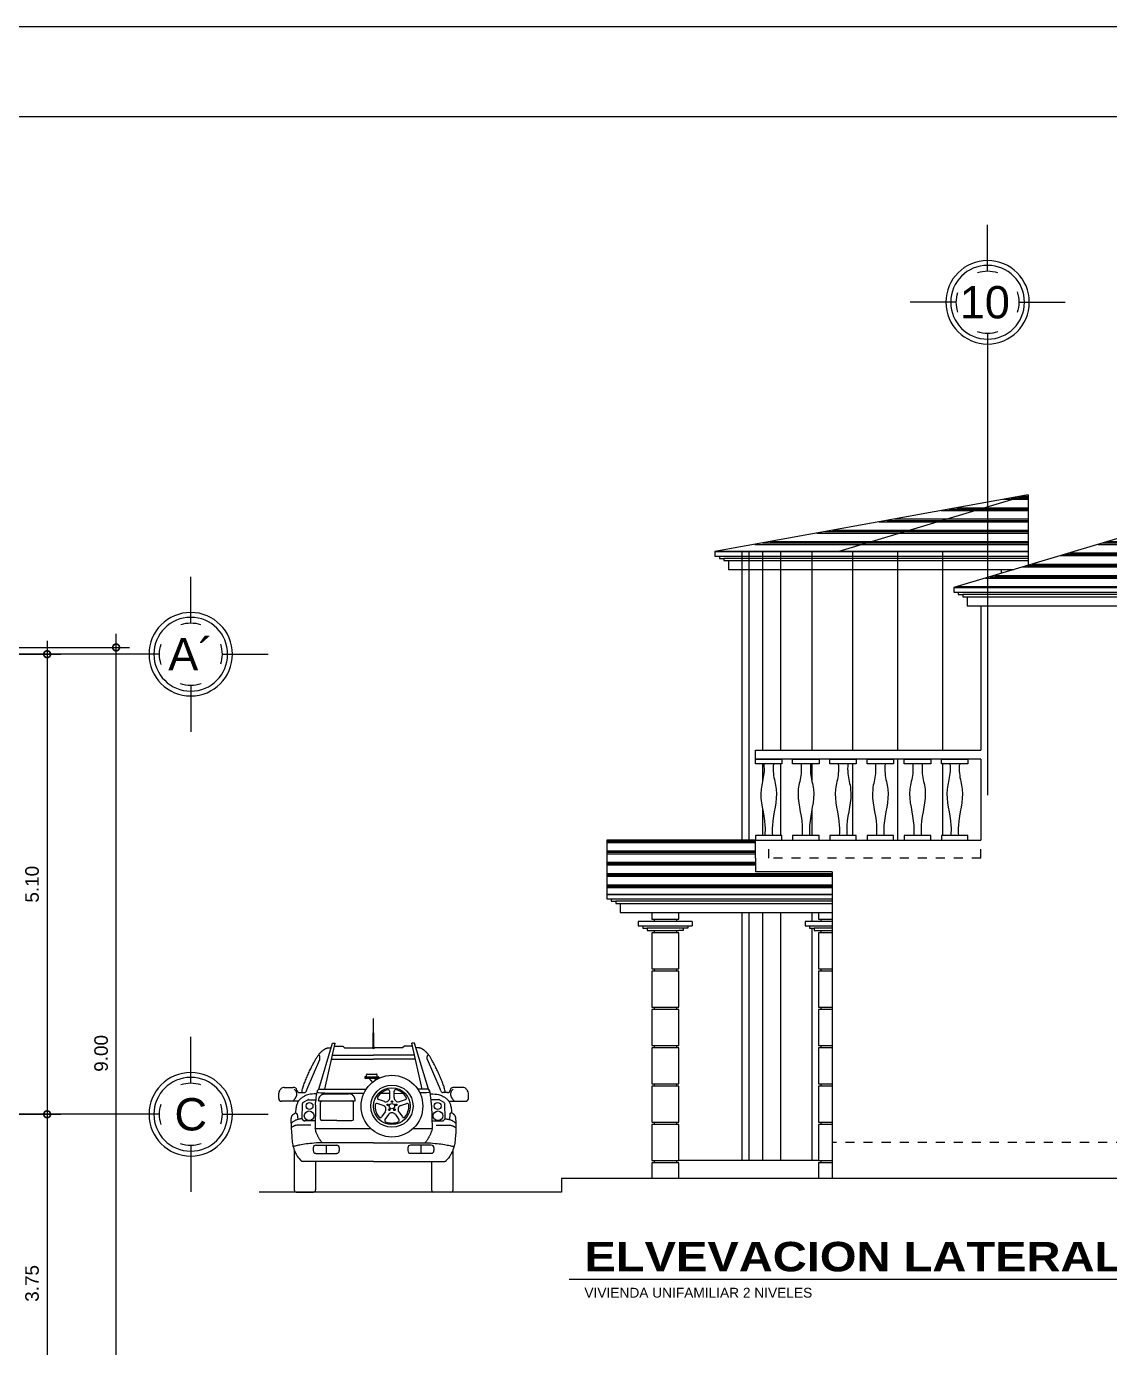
# Model space of a CAD drawing. Header units: inches. Extents: x -370 to 18, y -197 to 199.
# Drawn here: x -172.29 to -160.27, y 183.87 to 198.51 of the extents above; entities that cross this region are included whole.
import ezdxf
from ezdxf.enums import TextEntityAlignment as Align

# ---------------------------------------------------------------- set-up
doc = ezdxf.new("R2010")
doc.units = ezdxf.units.IN
doc.header["$MEASUREMENT"] = 0
doc.header["$PDMODE"] = 34
doc.header["$PDSIZE"] = 0.2
doc.linetypes.add('CENTER2', pattern=[28.575, 19.05, -3.175, 3.175, -3.175])
doc.linetypes.add('HIDDEN2', pattern=[0.1875, 0.125, -0.0625])
doc.layers.add('artefactos', color=1, linetype='Continuous')
doc.layers.add('MUEBLES', color=7, linetype='Continuous')
doc.styles.add('1', font='arial.ttf')
doc.styles.add('2', font='')
doc.styles.get("Standard").update_dxf_attribs({"font": 'arial.ttf'})
doc.styles.get('2').set_extended_font_data('Arial Black')
doc.dimstyles.new('E100', dxfattribs={"dimtxt": 0.15, "dimasz": 0.15, "dimexe": 0.15, "dimexo": 0.0625, "dimgap": 0.09, "dimtad": 1, "dimzin": 0, "dimdsep": 46, "dimtxsty": 'Standard', "dimblk": 'DOTSMALL', "dimcen": 0.09, "dimdle": 0.15, "dimclrd": 1, "dimclre": 1, "dimclrt": 2, "dimazin": 0, "dimtfac": 1, "dimtofl": 0, "dimtmove": 1, "dimatfit": 1, "dimldrblk": 'OPEN90', "dimfxl": 1, "dimtolj": 1, "dimtzin": 0, "dimarcsym": 0})
pattern_1 = [(0, (85.00264, 353.5219), (3e-17, 0.125), []), (0, (85.00264, 353.53753), (3e-17, 0.125), []), (0, (85.00264, 353.55316), (3e-17, 0.125), [])]

# ---------------------------------------------------------------- blocks, each defined once
blk = doc.blocks.new('EJE NORTE NUEVO')
at = {"color": 8}
for p, q in [((0, 3.252), (0, 3.764)), ((-0.347, 2.905), (-0.859, 2.905)), ((0.347, 2.905), (0.859, 2.905))]:
    blk.add_line(p, q, dxfattribs=at)
at = {"color": 2, "linetype": 'CENTER2'}
blk.add_line((0, 2.558), (0, -2.558), dxfattribs=at)
at = {"color": 8}
blk.add_circle((0, 2.905), 0.463, dxfattribs=at)
at = {"color": 4}
blk.add_circle((0, 2.905), 0.409, dxfattribs=at)
at = {"color": 8}
for start, end in [(71.4161, 108.5839), (160.6993, 199.2784), (341.7694, 18.2529), (251.0526, 288.9474)]:
    blk.add_arc((0, 2.905), 0.347, start, end, dxfattribs=at)
at = {"color": 4}
blk.add_attdef('A', text='', height=0.358, dxfattribs=at).set_placement((0, 2.905), align=Align.MIDDLE_CENTER)
blk = doc.blocks.new('_DotSmall')
at = {"color": 0, "linetype": 'ByBlock', "const_width": 0.5}
blk.add_lwpolyline([(-0.0625, 0, 1), (0.0625, 0, 1)], format="xyb", close=True, dxfattribs=at)
blk = doc.blocks.new('*D729')
at = {"color": 1, "lineweight": -2, "transparency": 16777216}
for p, q in [((-172.059, 191.704), (-172.059, 186.304)), ((-173.309, 191.554), (-171.909, 191.554)), ((-173.309, 186.454), (-171.909, 186.454))]:
    blk.add_line(p, q, dxfattribs=at)
at = {"layer": 'DEFPOINTS', "color": 0, "transparency": 16777216}
for p in [(-173.371, 191.554), (-173.371, 186.454), (-172.059, 186.454)]:
    blk.add_point(p, dxfattribs=at)
at = {"color": 1, "lineweight": -2, "transparency": 16777216, "xscale": 0.15, "yscale": 0.15, "zscale": 0.15}
for p, rotation in [((-172.059, 191.554), 90), ((-172.059, 186.454), 270)]:
    blk.add_blockref('_DotSmall', p, dxfattribs=dict(at, rotation=rotation))
at = {"color": 2, "transparency": 16777216, "insert": (-172.226, 189.004), "char_height": 0.15, "attachment_point": 5, "rotation": 90}
blk.add_mtext('\\A1;5.10', dxfattribs=at)
blk = doc.blocks.new('_Open90')
at = {"color": 0, "linetype": 'ByBlock', "lineweight": -2}
for p, q in [((0, 0), (-1, 0)), ((-0.5, 0.5), (0, 0)), ((0, 0), (-0.5, -0.5))]:
    blk.add_line(p, q, dxfattribs=at)
blk = doc.blocks.new('*D730')
at = {"color": 1, "lineweight": -2, "transparency": 16777216}
for p, q in [((-172.059, 186.604), (-172.059, 182.554)), ((-173.309, 186.454), (-171.909, 186.454)), ((-172.496, 182.704), (-171.909, 182.704))]:
    blk.add_line(p, q, dxfattribs=at)
at = {"layer": 'DEFPOINTS', "color": 0, "transparency": 16777216}
for p in [(-173.371, 186.454), (-172.558, 182.704), (-172.059, 182.704)]:
    blk.add_point(p, dxfattribs=at)
at = {"color": 1, "lineweight": -2, "transparency": 16777216, "xscale": 0.15, "yscale": 0.15, "zscale": 0.15}
for p, rotation in [((-172.059, 186.454), 90), ((-172.059, 182.704), 270)]:
    blk.add_blockref('_DotSmall', p, dxfattribs=dict(at, rotation=rotation))
at = {"color": 2, "transparency": 16777216, "insert": (-172.226, 184.579), "char_height": 0.15, "attachment_point": 5, "rotation": 90}
blk.add_mtext('\\A1;3.75', dxfattribs=at)
blk = doc.blocks.new('*D731')
at = {"color": 1, "lineweight": -2, "transparency": 16777216}
for p, q in [((-171.294, 182.479), (-171.294, 191.779)), ((-174.616, 191.629), (-171.144, 191.629)), ((-173.496, 182.629), (-171.144, 182.629))]:
    blk.add_line(p, q, dxfattribs=at)
at = {"layer": 'DEFPOINTS', "color": 0, "transparency": 16777216}
for p in [(-174.678, 191.629), (-171.294, 191.629), (-173.558, 182.629)]:
    blk.add_point(p, dxfattribs=at)
at = {"color": 1, "lineweight": -2, "transparency": 16777216, "xscale": 0.15, "yscale": 0.15, "zscale": 0.15}
for p, rotation in [((-171.294, 191.629), 90), ((-171.294, 182.629), 270)]:
    blk.add_blockref('_DotSmall', p, dxfattribs=dict(at, rotation=rotation))
at = {"color": 2, "transparency": 16777216, "insert": (-171.46, 187.129), "char_height": 0.15, "attachment_point": 5, "rotation": 90}
blk.add_mtext('\\A1;9.00', dxfattribs=at)
blk = doc.blocks.new('a3')
at = {"color": 1}
for p, q in [((170.126, 151.703), (170.13, 152.02)), ((170.135, 151.703), (170.13, 152.02)), ((169.523, 151.235), (169.675, 151.744)), ((169.589, 151.237), (169.705, 151.744)), ((169.675, 151.744), (169.705, 151.744)), ((170.671, 151.237), (170.556, 151.744)), ((170.586, 151.744), (170.556, 151.744)), ((170.738, 151.235), (170.586, 151.744)), ((169.675, 151.614), (170.13, 151.614)), ((169.697, 151.713), (169.789, 151.713)), ((169.789, 151.713), (169.809, 151.694)), ((169.809, 151.694), (170.13, 151.693)), ((170.117, 151.693), (170.119, 151.698)), ((170.119, 151.698), (170.126, 151.703)), ((170.451, 151.694), (170.13, 151.693)), ((170.585, 151.614), (170.13, 151.614)), ((170.141, 151.698), (170.135, 151.703)), ((170.144, 151.693), (170.141, 151.698)), ((170.472, 151.713), (170.451, 151.694)), ((170.563, 151.713), (170.472, 151.713)), ((169.393, 151.24), (169.534, 151.564)), ((169.665, 151.569), (170.13, 151.569)), ((170.596, 151.569), (170.13, 151.569)), ((170.868, 151.24), (170.727, 151.564)), ((170.034, 151.367), (170.034, 151.361)), ((170.039, 151.373), (170.182, 151.373)), ((170.182, 151.355), (170.039, 151.355)), ((170.052, 151.373), (170.052, 151.396)), ((170.058, 151.402), (170.163, 151.402)), ((170.081, 151.355), (170.118, 151.311)), ((170.14, 151.355), (170.154, 151.337)), ((170.169, 151.373), (170.169, 151.396)), ((170.188, 151.367), (170.188, 151.361)), ((169.079, 151.131), (169.079, 151.19)), ((169.088, 151.219), (169.103, 151.237)), ((169.14, 151.255), (169.239, 151.255)), ((169.263, 151.249), (169.266, 151.246)), ((169.309, 151.198), (169.358, 151.198)), ((169.385, 151.218), (169.393, 151.24)), ((169.494, 151.133), (169.495, 151.147)), ((169.495, 151.147), (169.497, 151.16)), ((169.497, 151.16), (169.499, 151.171)), ((169.499, 151.171), (169.5, 151.181)), ((169.5, 151.181), (169.502, 151.191)), ((169.502, 151.191), (169.503, 151.199)), ((169.503, 151.199), (169.505, 151.207)), ((169.505, 151.207), (169.507, 151.214)), ((169.507, 151.214), (169.51, 151.221)), ((169.529, 151.142), (169.53, 151.144)), ((169.53, 151.144), (169.531, 151.146)), ((169.531, 151.146), (169.532, 151.149)), ((169.532, 151.237), (170.05, 151.237)), ((169.532, 151.149), (169.533, 151.151)), ((169.533, 151.151), (169.535, 151.153)), ((169.535, 151.153), (169.536, 151.155)), ((169.536, 151.155), (169.537, 151.156)), ((169.537, 151.156), (169.538, 151.158)), ((169.538, 151.158), (169.539, 151.159)), ((169.539, 151.159), (169.541, 151.161)), ((169.541, 151.161), (169.542, 151.162)), ((169.542, 151.162), (169.543, 151.163)), ((169.543, 151.163), (169.544, 151.165)), ((169.544, 151.165), (169.545, 151.166)), ((169.545, 151.166), (169.547, 151.167)), ((169.547, 151.167), (169.548, 151.169)), ((169.548, 151.169), (169.55, 151.17)), ((169.55, 151.17), (169.551, 151.171)), ((169.551, 151.171), (169.553, 151.173)), ((169.553, 151.173), (169.554, 151.174)), ((169.554, 151.174), (169.556, 151.175)), ((169.556, 151.175), (169.558, 151.176)), ((169.558, 151.176), (169.561, 151.178)), ((169.561, 151.178), (169.564, 151.179)), ((169.564, 151.179), (169.569, 151.18)), ((169.569, 151.18), (169.574, 151.181)), ((169.574, 151.181), (169.581, 151.182)), ((169.581, 151.182), (169.594, 151.184)), ((169.594, 151.184), (169.854, 151.184)), ((169.867, 151.182), (169.854, 151.184)), ((169.874, 151.181), (169.867, 151.182)), ((169.88, 151.18), (169.874, 151.181)), ((169.884, 151.179), (169.88, 151.18)), ((169.888, 151.178), (169.884, 151.179)), ((169.89, 151.176), (169.888, 151.178)), ((169.892, 151.175), (169.89, 151.176)), ((169.894, 151.174), (169.892, 151.175)), ((169.896, 151.173), (169.894, 151.174)), ((169.897, 151.171), (169.896, 151.173)), ((169.899, 151.17), (169.897, 151.171)), ((169.9, 151.169), (169.899, 151.17)), ((169.901, 151.167), (169.9, 151.169)), ((169.903, 151.166), (169.901, 151.167)), ((169.904, 151.165), (169.903, 151.166)), ((169.905, 151.163), (169.904, 151.165)), ((169.907, 151.162), (169.905, 151.163)), ((169.908, 151.161), (169.907, 151.162)), ((169.909, 151.159), (169.908, 151.161)), ((169.91, 151.158), (169.909, 151.159)), ((169.911, 151.156), (169.91, 151.158)), ((169.912, 151.155), (169.911, 151.156)), ((169.914, 151.153), (169.912, 151.155)), ((169.915, 151.151), (169.914, 151.153)), ((169.916, 151.149), (169.915, 151.151)), ((169.917, 151.146), (169.916, 151.149)), ((169.918, 151.144), (169.917, 151.146)), ((169.919, 151.142), (169.918, 151.144)), ((170.311, 151.143), (170.311, 151.211)), ((170.358, 151.143), (170.358, 151.211)), ((170.729, 151.237), (170.618, 151.237)), ((170.754, 151.214), (170.751, 151.221)), ((170.756, 151.207), (170.754, 151.214)), ((170.757, 151.199), (170.756, 151.207)), ((170.759, 151.191), (170.757, 151.199)), ((170.76, 151.181), (170.759, 151.191)), ((170.762, 151.171), (170.76, 151.181)), ((170.763, 151.16), (170.762, 151.171)), ((170.765, 151.147), (170.763, 151.16)), ((170.767, 151.133), (170.765, 151.147)), ((170.875, 151.218), (170.868, 151.24)), ((170.951, 151.198), (170.903, 151.198)), ((170.998, 151.249), (170.994, 151.246)), ((171.121, 151.255), (171.022, 151.255)), ((171.172, 151.219), (171.158, 151.237)), ((171.182, 151.131), (171.182, 151.19)), ((169.296, 151.101), (169.108, 151.101)), ((169.338, 150.905), (169.341, 151.077)), ((169.347, 151.087), (169.401, 151.118)), ((169.407, 151.119), (169.492, 151.118)), ((169.487, 151.058), (169.481, 150.799)), ((169.487, 151.058), (169.488, 151.08)), ((169.488, 151.08), (169.49, 151.1)), ((169.49, 151.1), (169.492, 151.118)), ((169.492, 151.118), (169.494, 151.133)), ((169.521, 151.111), (169.522, 151.115)), ((169.521, 151.106), (169.521, 151.111)), ((169.521, 151.106), (169.927, 151.106)), ((169.522, 151.118), (169.523, 151.121)), ((169.522, 151.115), (169.522, 151.118)), ((169.523, 151.124), (169.524, 151.127)), ((169.523, 151.121), (169.523, 151.124)), ((169.524, 151.129), (169.525, 151.131)), ((169.524, 151.127), (169.524, 151.129)), ((169.525, 151.131), (169.526, 151.134)), ((169.526, 151.134), (169.527, 151.137)), ((169.527, 151.137), (169.528, 151.139)), ((169.528, 151.139), (169.529, 151.142)), ((169.541, 150.904), (169.541, 151.088)), ((169.908, 150.904), (169.908, 151.088)), ((169.92, 151.139), (169.919, 151.142)), ((169.921, 151.137), (169.92, 151.139)), ((169.922, 151.134), (169.921, 151.137)), ((169.923, 151.131), (169.922, 151.134)), ((169.924, 151.129), (169.923, 151.131)), ((169.924, 151.127), (169.924, 151.129)), ((169.925, 151.124), (169.924, 151.127)), ((169.926, 151.121), (169.925, 151.124)), ((169.926, 151.118), (169.926, 151.121)), ((169.927, 151.115), (169.926, 151.118)), ((169.927, 151.111), (169.927, 151.115)), ((169.927, 151.106), (169.927, 151.111)), ((170.235, 151.055), (170.171, 151.076)), ((170.25, 151.099), (170.185, 151.12)), ((170.419, 151.099), (170.483, 151.12)), ((170.433, 151.055), (170.498, 151.076)), ((170.769, 151.118), (170.767, 151.133)), ((170.853, 151.119), (170.769, 151.118)), ((170.771, 151.1), (170.769, 151.118)), ((170.772, 151.08), (170.771, 151.1)), ((170.774, 151.058), (170.772, 151.08)), ((170.774, 151.058), (170.78, 150.799)), ((170.913, 151.087), (170.859, 151.118)), ((170.923, 150.905), (170.919, 151.077)), ((170.965, 151.101), (171.153, 151.101)), ((169.222, 150.861), (169.216, 150.855)), ((169.216, 150.858), (169.218, 150.803)), ((169.228, 150.867), (169.222, 150.861)), ((169.235, 150.872), (169.228, 150.867)), ((169.242, 150.877), (169.235, 150.872)), ((169.249, 150.882), (169.242, 150.877)), ((169.256, 150.886), (169.249, 150.882)), ((169.263, 150.89), (169.256, 150.886)), ((169.271, 150.893), (169.263, 150.89)), ((169.265, 150.973), (169.283, 150.963)), ((169.279, 150.896), (169.271, 150.893)), ((169.287, 150.899), (169.279, 150.896)), ((169.283, 150.963), (169.289, 150.899)), ((169.295, 150.901), (169.287, 150.899)), ((169.304, 150.903), (169.295, 150.901)), ((169.312, 150.904), (169.304, 150.903)), ((169.321, 150.905), (169.312, 150.904)), ((169.332, 150.906), (169.321, 150.905)), ((169.354, 150.887), (169.342, 150.902)), ((169.479, 150.883), (169.363, 150.883)), ((169.724, 150.887), (169.558, 150.887)), ((169.724, 150.887), (169.89, 150.887)), ((170.259, 150.983), (170.219, 150.928)), ((170.296, 150.955), (170.257, 150.9)), ((170.372, 150.955), (170.412, 150.9)), ((170.41, 150.983), (170.45, 150.928)), ((170.781, 150.883), (170.898, 150.883)), ((170.907, 150.887), (170.919, 150.902)), ((170.928, 150.906), (170.94, 150.905)), ((170.94, 150.905), (170.948, 150.904)), ((170.948, 150.904), (170.957, 150.903)), ((170.957, 150.903), (170.965, 150.901)), ((170.965, 150.901), (170.974, 150.899)), ((170.978, 150.963), (170.971, 150.899)), ((170.974, 150.899), (170.982, 150.896)), ((170.995, 150.973), (170.978, 150.963)), ((170.982, 150.896), (170.99, 150.893)), ((170.99, 150.893), (170.997, 150.89)), ((170.997, 150.89), (171.005, 150.886)), ((171.005, 150.886), (171.012, 150.882)), ((171.012, 150.882), (171.019, 150.877)), ((171.019, 150.877), (171.026, 150.872)), ((171.026, 150.872), (171.032, 150.867)), ((171.032, 150.867), (171.038, 150.861)), ((171.038, 150.861), (171.044, 150.855)), ((171.044, 150.858), (171.043, 150.803)), ((169.218, 150.803), (169.22, 150.757)), ((169.22, 150.757), (169.222, 150.72)), ((169.222, 150.72), (169.224, 150.69)), ((169.436, 150.838), (169.288, 150.838)), ((169.481, 150.799), (170.1, 150.799)), ((169.482, 150.792), (169.485, 150.778)), ((169.485, 150.778), (169.488, 150.769)), ((169.488, 150.769), (169.491, 150.76)), ((169.491, 150.76), (169.494, 150.752)), ((169.494, 150.752), (169.497, 150.744)), ((169.497, 150.744), (169.501, 150.736)), ((169.501, 150.736), (169.504, 150.729)), ((169.504, 150.729), (169.507, 150.723)), ((169.507, 150.723), (169.51, 150.717)), ((169.51, 150.717), (169.513, 150.711)), ((169.513, 150.711), (169.515, 150.706)), ((169.515, 150.706), (169.518, 150.701)), ((170.569, 150.799), (170.78, 150.799)), ((170.745, 150.706), (170.742, 150.701)), ((170.748, 150.711), (170.745, 150.706)), ((170.751, 150.717), (170.748, 150.711)), ((170.754, 150.723), (170.751, 150.717)), ((170.757, 150.729), (170.754, 150.723)), ((170.76, 150.736), (170.757, 150.729)), ((170.763, 150.744), (170.76, 150.736)), ((170.767, 150.752), (170.763, 150.744)), ((170.77, 150.76), (170.767, 150.752)), ((170.773, 150.769), (170.77, 150.76)), ((170.775, 150.778), (170.773, 150.769)), ((170.779, 150.792), (170.775, 150.778)), ((170.824, 150.838), (170.972, 150.838)), ((171.039, 150.72), (171.037, 150.69)), ((171.041, 150.757), (171.039, 150.72)), ((171.043, 150.803), (171.041, 150.757)), ((169.224, 150.69), (169.226, 150.666)), ((169.226, 150.666), (169.228, 150.647)), ((169.228, 150.647), (169.231, 150.632)), ((169.231, 150.632), (169.233, 150.62)), ((169.233, 150.62), (169.236, 150.608)), ((169.236, 150.608), (169.238, 150.598)), ((169.238, 150.598), (169.241, 150.589)), ((169.241, 150.589), (169.244, 150.58)), ((169.244, 150.58), (169.247, 150.571)), ((169.247, 150.571), (169.25, 150.563)), ((169.25, 150.563), (169.25, 150.118)), ((169.25, 150.563), (169.253, 150.554)), ((169.461, 150.585), (169.461, 150.554)), ((169.49, 150.614), (169.721, 150.614)), ((170.13, 150.639), (169.498, 150.639)), ((169.518, 150.701), (169.521, 150.696)), ((169.521, 150.696), (169.524, 150.691)), ((169.524, 150.691), (169.527, 150.686)), ((169.527, 150.686), (169.53, 150.681)), ((169.53, 150.681), (169.533, 150.676)), ((169.533, 150.676), (169.536, 150.671)), ((169.536, 150.671), (169.54, 150.666)), ((169.54, 150.666), (169.544, 150.66)), ((169.544, 150.66), (169.549, 150.653)), ((169.549, 150.653), (169.555, 150.647)), ((169.555, 150.647), (169.561, 150.639)), ((169.605, 150.614), (169.605, 150.524)), ((169.75, 150.585), (169.75, 150.554)), ((170.13, 150.639), (170.763, 150.639)), ((170.51, 150.585), (170.51, 150.554)), ((170.771, 150.614), (170.54, 150.614)), ((170.655, 150.614), (170.655, 150.524)), ((170.706, 150.647), (170.7, 150.639)), ((170.711, 150.653), (170.706, 150.647)), ((170.716, 150.66), (170.711, 150.653)), ((170.721, 150.666), (170.716, 150.66)), ((170.724, 150.671), (170.721, 150.666)), ((170.728, 150.676), (170.724, 150.671)), ((170.731, 150.681), (170.728, 150.676)), ((170.734, 150.686), (170.731, 150.681)), ((170.737, 150.691), (170.734, 150.686)), ((170.74, 150.696), (170.737, 150.691)), ((170.742, 150.701), (170.74, 150.696)), ((170.8, 150.585), (170.8, 150.554)), ((171.011, 150.563), (171.008, 150.554)), ((171.014, 150.571), (171.011, 150.563)), ((171.011, 150.563), (171.011, 150.118)), ((171.017, 150.58), (171.014, 150.571)), ((171.02, 150.589), (171.017, 150.58)), ((171.022, 150.598), (171.02, 150.589)), ((171.025, 150.608), (171.022, 150.598)), ((171.027, 150.62), (171.025, 150.608)), ((171.03, 150.632), (171.027, 150.62)), ((171.032, 150.647), (171.03, 150.632)), ((171.035, 150.666), (171.032, 150.647)), ((171.037, 150.69), (171.035, 150.666)), ((169.253, 150.554), (169.257, 150.546)), ((169.257, 150.546), (169.261, 150.536)), ((169.261, 150.536), (169.265, 150.527)), ((169.265, 150.527), (169.27, 150.516)), ((169.27, 150.516), (169.276, 150.506)), ((169.276, 150.506), (169.283, 150.494)), ((169.283, 150.494), (169.291, 150.482)), ((169.291, 150.482), (169.301, 150.47)), ((169.301, 150.47), (169.323, 150.444)), ((170.13, 150.435), (169.341, 150.435)), ((169.487, 150.435), (169.487, 150.118)), ((169.49, 150.524), (169.721, 150.524)), ((170.13, 150.435), (170.92, 150.435)), ((170.771, 150.524), (170.54, 150.524)), ((170.773, 150.435), (170.773, 150.118)), ((170.96, 150.47), (170.937, 150.444)), ((170.969, 150.482), (170.96, 150.47)), ((170.977, 150.494), (170.969, 150.482)), ((170.984, 150.506), (170.977, 150.494)), ((170.99, 150.516), (170.984, 150.506)), ((170.996, 150.527), (170.99, 150.516)), ((171, 150.536), (170.996, 150.527)), ((171.004, 150.546), (171, 150.536)), ((171.008, 150.554), (171.004, 150.546)), ((169.273, 150.095), (169.464, 150.095)), ((170.988, 150.095), (170.797, 150.095))]:
    blk.add_line(p, q, dxfattribs=at)
for points in [[(169.336, 151.198), (169.338, 151.212), (169.34, 151.226), (169.342, 151.238), (169.345, 151.25), (169.349, 151.262), (169.352, 151.274), (169.357, 151.285), (169.361, 151.297), (169.366, 151.309), (169.371, 151.321), (169.376, 151.334), (169.381, 151.347), (169.387, 151.36), (169.392, 151.373), (169.398, 151.386), (169.404, 151.399), (169.41, 151.412), (169.416, 151.425), (169.421, 151.437), (169.427, 151.449), (169.433, 151.461), (169.439, 151.473), (169.445, 151.484), (169.45, 151.496), (169.456, 151.507), (169.461, 151.517), (169.467, 151.528), (169.472, 151.538), (169.477, 151.547), (169.482, 151.556), (169.487, 151.565), (169.491, 151.573), (169.496, 151.58), (169.5, 151.587), (169.504, 151.593), (169.508, 151.599), (169.511, 151.604), (169.515, 151.609), (169.518, 151.614), (169.522, 151.618), (169.525, 151.622), (169.528, 151.626), (169.531, 151.63), (169.534, 151.633), (169.537, 151.636), (169.539, 151.64), (169.542, 151.643), (169.545, 151.646), (169.548, 151.649), (169.551, 151.651), (169.554, 151.654), (169.557, 151.657), (169.56, 151.659), (169.564, 151.662), (169.567, 151.665), (169.57, 151.667), (169.574, 151.67), (169.577, 151.672), (169.581, 151.674), (169.584, 151.677), (169.588, 151.679), (169.591, 151.681), (169.594, 151.683), (169.598, 151.685), (169.601, 151.686), (169.604, 151.687), (169.607, 151.689), (169.61, 151.69), (169.614, 151.691), (169.617, 151.691), (169.621, 151.692), (169.626, 151.693), (169.631, 151.693), (169.636, 151.694), (169.641, 151.694), (169.646, 151.695), (169.651, 151.695), (169.655, 151.695), (169.658, 151.696), (169.66, 151.696)], [(169.534, 151.564), (169.534, 151.568), (169.535, 151.571), (169.535, 151.575), (169.536, 151.577), (169.536, 151.58), (169.536, 151.582), (169.536, 151.584), (169.536, 151.587), (169.536, 151.589), (169.535, 151.591), (169.535, 151.593), (169.535, 151.595), (169.535, 151.597), (169.534, 151.598), (169.534, 151.6), (169.533, 151.602), (169.533, 151.604), (169.532, 151.605), (169.531, 151.607), (169.53, 151.609), (169.529, 151.611), (169.527, 151.613), (169.525, 151.616), (169.522, 151.618)], [(170.924, 151.198), (170.923, 151.212), (170.921, 151.226), (170.918, 151.238), (170.915, 151.25), (170.912, 151.262), (170.908, 151.274), (170.904, 151.285), (170.9, 151.297), (170.895, 151.309), (170.89, 151.321), (170.885, 151.334), (170.879, 151.347), (170.874, 151.36), (170.868, 151.373), (170.862, 151.386), (170.857, 151.399), (170.851, 151.412), (170.845, 151.425), (170.839, 151.437), (170.833, 151.449), (170.827, 151.461), (170.822, 151.473), (170.816, 151.484), (170.81, 151.496), (170.805, 151.507), (170.799, 151.517), (170.794, 151.528), (170.789, 151.538), (170.783, 151.547), (170.778, 151.556), (170.774, 151.565), (170.769, 151.573), (170.765, 151.58), (170.761, 151.587), (170.757, 151.593), (170.753, 151.599), (170.749, 151.604), (170.746, 151.609), (170.742, 151.614), (170.739, 151.618), (170.736, 151.622), (170.733, 151.626), (170.73, 151.63), (170.727, 151.633), (170.724, 151.636), (170.721, 151.64), (170.718, 151.643), (170.715, 151.646), (170.712, 151.649), (170.709, 151.651), (170.706, 151.654), (170.703, 151.657), (170.7, 151.659), (170.697, 151.662), (170.694, 151.665), (170.69, 151.667), (170.687, 151.67), (170.683, 151.672), (170.68, 151.674), (170.676, 151.677), (170.673, 151.679), (170.67, 151.681), (170.666, 151.683), (170.663, 151.685), (170.66, 151.686), (170.657, 151.687), (170.654, 151.689), (170.65, 151.69), (170.647, 151.691), (170.643, 151.691), (170.639, 151.692), (170.635, 151.693), (170.63, 151.693), (170.625, 151.694), (170.619, 151.694), (170.614, 151.695), (170.61, 151.695), (170.606, 151.695), (170.602, 151.696), (170.6, 151.696)], [(170.727, 151.564), (170.726, 151.568), (170.726, 151.571), (170.725, 151.575), (170.725, 151.577), (170.725, 151.58), (170.725, 151.582), (170.725, 151.584), (170.725, 151.587), (170.725, 151.589), (170.725, 151.591), (170.725, 151.593), (170.726, 151.595), (170.726, 151.597), (170.726, 151.598), (170.727, 151.6), (170.727, 151.602), (170.728, 151.604), (170.729, 151.605), (170.729, 151.607), (170.731, 151.609), (170.732, 151.611), (170.734, 151.613), (170.736, 151.616), (170.739, 151.618)], [(169.248, 151.235), (169.253, 151.232), (169.257, 151.229), (169.26, 151.225), (169.263, 151.222), (169.265, 151.219), (169.267, 151.216), (169.269, 151.213), (169.27, 151.21), (169.271, 151.207), (169.272, 151.204), (169.273, 151.201), (169.274, 151.197), (169.275, 151.194), (169.275, 151.191), (169.276, 151.188), (169.276, 151.185), (169.276, 151.183), (169.276, 151.18), (169.276, 151.178), (169.276, 151.175), (169.276, 151.173), (169.276, 151.171), (169.275, 151.169), (169.275, 151.166), (169.274, 151.164), (169.274, 151.162), (169.273, 151.16), (169.272, 151.158), (169.271, 151.156), (169.27, 151.154), (169.269, 151.152), (169.269, 151.149), (169.267, 151.147), (169.266, 151.145), (169.265, 151.143), (169.264, 151.14), (169.263, 151.138), (169.261, 151.135), (169.259, 151.133), (169.258, 151.13), (169.256, 151.127), (169.254, 151.125), (169.251, 151.122), (169.248, 151.118), (169.245, 151.115), (169.241, 151.111), (169.237, 151.106), (169.232, 151.101)], [(169.501, 151.183), (169.472, 151.182), (169.448, 151.181), (169.428, 151.179), (169.412, 151.176), (169.398, 151.173), (169.387, 151.169), (169.377, 151.165), (169.368, 151.161), (169.36, 151.156), (169.352, 151.152), (169.344, 151.147), (169.337, 151.142), (169.331, 151.137), (169.325, 151.132), (169.319, 151.127), (169.313, 151.122), (169.308, 151.117), (169.304, 151.112), (169.299, 151.107), (169.296, 151.101), (169.292, 151.095), (169.288, 151.088), (169.285, 151.081), (169.282, 151.073), (169.279, 151.064), (169.276, 151.055), (169.273, 151.044), (169.27, 151.032), (169.268, 151.02), (169.267, 151.005), (169.266, 150.99), (169.265, 150.973)], [(169.506, 151.209), (169.509, 151.204), (169.519, 151.2), (169.544, 151.196), (169.59, 151.194), (169.665, 151.192), (169.775, 151.191), (169.928, 151.19), (170.024, 151.19)], [(170.213, 151.19), (170.311, 151.19)], [(170.358, 151.19), (170.455, 151.189)], [(170.755, 151.209), (170.752, 151.204), (170.741, 151.2), (170.716, 151.196), (170.67, 151.194), (170.643, 151.193)], [(170.76, 151.183), (170.789, 151.182), (170.812, 151.181), (170.832, 151.179), (170.849, 151.176), (170.863, 151.173), (170.874, 151.169), (170.884, 151.165), (170.893, 151.161), (170.901, 151.156), (170.909, 151.152), (170.916, 151.147), (170.923, 151.142), (170.93, 151.137), (170.936, 151.132), (170.942, 151.127), (170.947, 151.122), (170.952, 151.117), (170.957, 151.112), (170.961, 151.107), (170.965, 151.101), (170.969, 151.095), (170.972, 151.088), (170.976, 151.081), (170.979, 151.073), (170.982, 151.064), (170.985, 151.055), (170.988, 151.044), (170.99, 151.032), (170.992, 151.02), (170.994, 151.005), (170.995, 150.99), (170.995, 150.973)], [(171.012, 151.235), (171.008, 151.232), (171.004, 151.229), (171.001, 151.225), (170.998, 151.222), (170.996, 151.219), (170.994, 151.216), (170.992, 151.213), (170.991, 151.21), (170.989, 151.207), (170.988, 151.204), (170.987, 151.201), (170.986, 151.197), (170.986, 151.194), (170.985, 151.191), (170.985, 151.188), (170.985, 151.185), (170.984, 151.183), (170.984, 151.18), (170.984, 151.178), (170.984, 151.175), (170.985, 151.173), (170.985, 151.171), (170.985, 151.169), (170.986, 151.166), (170.986, 151.164), (170.987, 151.162), (170.988, 151.16), (170.988, 151.158), (170.989, 151.156), (170.99, 151.154), (170.991, 151.152), (170.992, 151.149), (170.993, 151.147), (170.994, 151.145), (170.995, 151.143), (170.997, 151.14), (170.998, 151.138), (170.999, 151.135), (171.001, 151.133), (171.003, 151.13), (171.005, 151.127), (171.007, 151.125), (171.009, 151.122), (171.012, 151.118), (171.015, 151.115), (171.019, 151.111), (171.024, 151.106), (171.029, 151.101)], [(169.216, 150.858), (169.216, 150.868), (169.216, 150.877), (169.216, 150.885), (169.216, 150.891), (169.217, 150.897), (169.217, 150.902), (169.218, 150.907), (169.218, 150.911), (169.219, 150.915), (169.219, 150.919), (169.22, 150.922), (169.221, 150.925), (169.221, 150.928), (169.222, 150.93), (169.223, 150.933), (169.224, 150.935), (169.225, 150.937), (169.225, 150.939), (169.227, 150.941), (169.228, 150.943), (169.229, 150.944), (169.23, 150.946), (169.232, 150.948), (169.234, 150.95), (169.236, 150.952), (169.238, 150.954), (169.24, 150.957), (169.244, 150.959), (169.248, 150.962), (169.252, 150.965), (169.258, 150.969), (169.265, 150.973)], [(171.044, 150.858), (171.045, 150.868), (171.045, 150.877), (171.045, 150.885), (171.044, 150.891), (171.044, 150.897), (171.044, 150.902), (171.043, 150.907), (171.042, 150.911), (171.042, 150.915), (171.041, 150.919), (171.041, 150.922), (171.04, 150.925), (171.039, 150.928), (171.039, 150.93), (171.038, 150.933), (171.037, 150.935), (171.036, 150.937), (171.035, 150.939), (171.034, 150.941), (171.033, 150.943), (171.031, 150.944), (171.03, 150.946), (171.029, 150.948), (171.027, 150.95), (171.025, 150.952), (171.023, 150.954), (171.02, 150.957), (171.017, 150.959), (171.013, 150.962), (171.008, 150.965), (171.002, 150.969), (170.995, 150.973)], [(169.288, 150.838), (169.278, 150.836), (169.269, 150.834), (169.262, 150.832), (169.256, 150.83), (169.251, 150.829), (169.247, 150.827), (169.244, 150.826), (169.241, 150.824), (169.238, 150.823), (169.236, 150.821), (169.233, 150.819), (169.23, 150.817), (169.227, 150.815), (169.224, 150.813), (169.221, 150.811), (169.218, 150.808)], [(170.972, 150.838), (170.983, 150.836), (170.992, 150.834), (170.999, 150.832), (171.005, 150.83), (171.009, 150.829), (171.013, 150.827), (171.017, 150.826), (171.02, 150.824), (171.022, 150.823), (171.025, 150.821), (171.028, 150.819), (171.03, 150.817), (171.033, 150.815), (171.036, 150.813), (171.039, 150.811), (171.043, 150.808)], [(169.498, 150.639), (169.472, 150.637), (169.448, 150.635), (169.425, 150.632), (169.403, 150.63), (169.382, 150.628), (169.363, 150.625), (169.345, 150.622), (169.328, 150.619), (169.312, 150.616), (169.298, 150.613), (169.285, 150.61), (169.273, 150.607), (169.262, 150.604), (169.253, 150.602), (169.245, 150.6), (169.238, 150.598)], [(170.763, 150.639), (170.789, 150.637), (170.813, 150.635), (170.836, 150.632), (170.858, 150.63), (170.878, 150.628), (170.898, 150.625), (170.916, 150.622), (170.933, 150.619), (170.948, 150.616), (170.963, 150.613), (170.976, 150.61), (170.988, 150.607), (170.998, 150.604), (171.008, 150.602), (171.015, 150.6), (171.022, 150.598)]]:
    blk.add_lwpolyline(points, dxfattribs=at)
for centre, radius in [((170.334, 151.047), 0.342), ((170.334, 151.047), 0.234), ((170.334, 151.047), 0.204), ((169.42, 151.049), 0.0384), ((170.287, 151.062), 0.00896), ((170.305, 151.007), 0.00896), ((170.334, 151.047), 0.0292), ((170.334, 151.097), 0.00896), ((170.363, 151.007), 0.00896), ((170.381, 151.062), 0.00896), ((170.84, 151.049), 0.0384), ((169.416, 150.94), 0.0537), ((170.845, 150.94), 0.0537)]:
    blk.add_circle(centre, radius, dxfattribs=at)
for centre, radius, start, end in [((170.129, 151.704), 0.0164, 221.549, 273.5181), ((170.131, 151.712), 0.0184, 229.5379, 267.4427), ((170.129, 151.712), 0.0184, 272.5573, 310.4621), ((170.131, 151.704), 0.0164, 266.4819, 318.451), ((170.039, 151.367), 0.00584, 90, 180), ((170.039, 151.361), 0.00584, 180, 270), ((170.058, 151.396), 0.00584, 90, 180), ((170.163, 151.396), 0.00584, 0, 90), ((170.182, 151.367), 0.00584, 0, 90), ((170.182, 151.361), 0.00584, 270, 0), ((169.125, 151.19), 0.0467, 141.9453, 180), ((169.14, 151.209), 0.0467, 90, 141.9453), ((169.239, 151.209), 0.0467, 58.6307, 90), ((169.251, 151.222), 0.0292, 5.2828, 58.6307), ((169.309, 151.227), 0.0292, 185.2828, 270), ((169.358, 151.227), 0.0292, 270, 341.7216), ((169.532, 151.214), 0.0234, 90, 160.2861), ((170.191, 151.137), 0.0175, 148.032, 252), ((170.334, 151.047), 0.187, 103.968, 148.032), ((170.293, 151.211), 0.0175, 0, 103.968), ((170.375, 151.211), 0.0175, 76.032, 180), ((170.334, 151.047), 0.187, 31.968, 76.032), ((170.478, 151.137), 0.0175, 288, 31.968), ((170.729, 151.214), 0.0234, 19.7139, 90), ((170.903, 151.227), 0.0292, 198.2784, 270), ((170.951, 151.227), 0.0292, 270, 354.7172), ((171.01, 151.222), 0.0292, 121.3693, 174.7172), ((171.022, 151.209), 0.0467, 90, 121.3693), ((171.121, 151.209), 0.0467, 38.0547, 90), ((171.135, 151.19), 0.0467, 0, 38.0547), ((169.108, 151.131), 0.0292, 180, 270), ((169.353, 151.076), 0.0117, 120.171, 178.846), ((169.407, 151.108), 0.0117, 88.8205, 120.171), ((169.558, 151.088), 0.0175, 90, 180), ((169.89, 151.088), 0.0175, 0, 90), ((170.334, 151.047), 0.187, 175.968, 220.032), ((170.165, 151.059), 0.0175, 72, 175.968), ((170.221, 151.01), 0.0467, 324, 72), ((170.264, 151.143), 0.0467, 252, 0), ((170.404, 151.143), 0.0467, 180, 288), ((170.448, 151.01), 0.0467, 108, 216), ((170.334, 151.047), 0.187, 319.968, 4.032), ((170.503, 151.059), 0.0175, 4.032, 108), ((170.854, 151.108), 0.0117, 59.829, 91.1795), ((170.908, 151.076), 0.0117, 1.154, 59.829), ((171.153, 151.131), 0.0292, 270, 0), ((169.333, 150.894), 0.0117, 39.0141, 94.0734), ((169.363, 150.894), 0.0117, 219.0141, 270), ((169.558, 150.904), 0.0175, 180, 270), ((169.89, 150.904), 0.0175, 270, 0), ((170.205, 150.938), 0.0175, 220.032, 324), ((170.271, 150.89), 0.0175, 144, 247.968), ((170.334, 151.047), 0.187, 247.968, 292.032), ((170.334, 150.928), 0.0467, 36, 144), ((170.398, 150.89), 0.0175, 292.032, 36), ((170.464, 150.938), 0.0175, 216, 319.968), ((170.898, 150.894), 0.0117, 270, 320.9859), ((170.928, 150.894), 0.0117, 85.9266, 140.9859), ((169.504, 150.798), 0.0234, 178.7801, 194.1058), ((170.756, 150.798), 0.0234, 345.8942, 1.2199), ((169.49, 150.585), 0.0292, 90, 180), ((169.721, 150.585), 0.0292, 0, 90), ((170.54, 150.585), 0.0292, 90, 180), ((170.771, 150.585), 0.0292, 0, 90), ((169.341, 150.459), 0.0234, 220.4668, 270), ((169.49, 150.554), 0.0292, 180, 270), ((169.721, 150.554), 0.0292, 270, 0), ((170.54, 150.554), 0.0292, 180, 270), ((170.771, 150.554), 0.0292, 270, 0), ((170.92, 150.459), 0.0234, 270, 319.5332), ((169.273, 150.118), 0.0234, 180, 270), ((169.464, 150.118), 0.0234, 270, 0), ((170.797, 150.118), 0.0234, 180, 270), ((170.988, 150.118), 0.0234, 270, 0)]:
    blk.add_arc(centre, radius, start, end, dxfattribs=at)
blk = doc.blocks.new('*U685')
h = blk.add_hatch(color=1)
h.paths.add_polyline_path([(18.052, 0.255), (18.052, 0.343, -0.414214), (18.395, 0), (18.307, 0, 0.414214)])
h.paths.add_polyline_path([(18.307, 0), (18.395, 0, -0.414214), (18.052, -0.343), (18.052, -0.255, 0.414214)])
h = blk.add_hatch(color=1)
h.paths.add_polyline_path([(17.798, 0), (17.838, 0, 0.414214), (18.052, -0.214), (18.052, -0.255, -0.414214)])
h.paths.add_polyline_path([(18.052, 0.255), (18.052, 0.214, 0.414214), (17.838, 0), (17.798, 0, -0.414214)])
at = {"color": 13}
for p, q in [((18.052, -0.83), (18.052, 0.83)), ((0, 0), (18.882, 0))]:
    blk.add_line(p, q, dxfattribs=at)
at = {"color": 5}
for p, q in [((18.052, 0.611), (18.052, 0.83)), ((0, 0), (0.218, 0)), ((18.664, 0), (18.882, 0)), ((18.052, -0.611), (18.052, -0.83))]:
    blk.add_line(p, q, dxfattribs=at)
at = {"color": 13}
for radius in [0.343, 0.255, 0.214]:
    blk.add_circle((18.052, 0), radius, dxfattribs=at)
at = {"color": 2, "linetype": 'Continuous', "style": '1'}
blk.add_text('ESCALA 1:', height=0.2, dxfattribs=at).set_placement((14.876, -0.311))
at = {"color": 1, "linetype": 'Continuous', "style": '2'}
blk.add_attdef('TITULO', (0.308, 0.162), '', height=0.6, dxfattribs=at)
at = {"color": 2, "linetype": 'Continuous', "style": '1'}
blk.add_attdef('DESCRIPCION', (0.308, -0.373), '', height=0.2, dxfattribs=at)
at = {"color": 2, "style": '1'}
blk.add_attdef('ESCALA', (16.389, -0.311), '', height=0.2, dxfattribs=at)

msp = doc.modelspace()

# ---------------------------------------------------------------- hatches: boundary and pattern name
h = msp.add_hatch()
h.set_pattern_fill('PLAST', color=1, scale=0.5)
h.set_pattern_definition(pattern_1)
h.paths.add_polyline_path([(-161.17751, 193.32185), (-164.65269, 192.69185), (-163.27751, 192.69185)])
h = msp.add_hatch()
h.set_pattern_fill('PLAST', color=1, scale=0.5)
h.set_pattern_definition(pattern_1)
h.paths.add_polyline_path([(-161.17751, 192.69185), (-161.17751, 193.32185), (-163.27751, 192.69185)])
h = msp.add_hatch()
h.set_pattern_fill('PLAST', color=2, scale=0.5)
h.set_pattern_definition(pattern_1)
h.paths.add_polyline_path([(-156.90269, 192.29185), (-156.90269, 192.89185), (-157.05269, 192.89185), (-157.05269, 192.92185), (-159.90269, 192.92185), (-162.00269, 192.29185)])
h = msp.add_hatch()
h.set_pattern_fill('PLAST', color=1, scale=0.5)
h.set_pattern_definition([(0, (135.43148, 356.09235), (3e-17, 0.125), []), (0, (135.43148, 356.10797), (3e-17, 0.125), []), (0, (135.43148, 356.1236), (3e-17, 0.125), [])])
h.paths.add_polyline_path([(-163.35269, 188.89185), (-163.35269, 189.14185), (-164.20269, 189.14185), (-164.20269, 189.29185), (-164.20269, 189.49185), (-165.85269, 189.49185), (-165.85269, 188.89185)])

# ---------------------------------------------------------------- linework, layer by layer
at = {"color": 1}
for p, q in [((-161.17751, 193.32185), (-164.65269, 192.69185)), ((-161.17751, 193.32185), (-163.27751, 192.69185)), ((-161.17751, 193.32185), (-161.17751, 192.53941)), ((-164.35269, 192.69185), (-164.35269, 189.49185)), ((-161.47751, 192.49185), (-161.47751, 192.44941)), ((-165.85269, 189.49185), (-165.85269, 188.89185)), ((-164.20269, 189.49185), (-165.85269, 189.49185)), ((-164.35269, 188.69185), (-164.35269, 185.94185))]:
    msp.add_line(p, q, dxfattribs=at)
at = {"color": 3}
for p, q in [((-159.90269, 192.92185), (-162.00269, 192.29185)), ((-163.50269, 185.94185), (-165.05269, 185.94185))]:
    msp.add_line(p, q, dxfattribs=at)
msp.add_line((-161.17751, 192.69185), (-164.65269, 192.69185))
at = {"color": 2}
for p, q in [((-164.65269, 192.69185), (-161.17751, 192.69185)), ((-164.65269, 192.69185), (-164.65269, 192.64185)), ((-164.65269, 192.69185), (-164.65269, 192.64185)), ((-164.65269, 192.64185), (-164.60269, 192.64185)), ((-164.65269, 192.64185), (-164.60269, 192.64185)), ((-164.60269, 192.64185), (-164.60269, 192.61685)), ((-164.60269, 192.64185), (-164.60269, 192.61685)), ((-164.60269, 192.64185), (-161.17751, 192.64185)), ((-164.60269, 192.61685), (-164.55269, 192.61685)), ((-164.55269, 192.61685), (-164.55269, 192.59185)), ((-161.17751, 192.61685), (-164.55269, 192.61685)), ((-164.55269, 192.59185), (-164.50269, 192.59185)), ((-164.50269, 192.59185), (-164.50269, 192.49185)), ((-164.50269, 192.59185), (-161.17751, 192.59185)), ((-164.50269, 192.49185), (-161.33602, 192.49185)), ((-163.35269, 188.89185), (-165.85269, 188.89185)), ((-165.85269, 188.89185), (-163.35269, 188.89185)), ((-165.85269, 188.89185), (-165.85269, 188.84185)), ((-165.85269, 188.89185), (-165.85269, 188.84185)), ((-165.85269, 188.84185), (-165.80269, 188.84185)), ((-165.85269, 188.84185), (-165.80269, 188.84185)), ((-165.80269, 188.84185), (-165.80269, 188.81685)), ((-165.80269, 188.84185), (-165.80269, 188.81685)), ((-165.80269, 188.84185), (-163.35269, 188.84185)), ((-165.80269, 188.81685), (-165.75269, 188.81685)), ((-165.75269, 188.81685), (-165.75269, 188.79185)), ((-163.35269, 188.81685), (-165.75269, 188.81685)), ((-165.75269, 188.79185), (-165.70269, 188.79185)), ((-165.70269, 188.79185), (-165.70269, 188.69185)), ((-165.70269, 188.79185), (-163.35269, 188.79185)), ((-165.70269, 188.69185), (-163.35269, 188.69185)), ((-165.50269, 188.59185), (-165.50269, 188.54185)), ((-165.50269, 188.59185), (-165.50269, 188.54185)), ((-164.90269, 188.59185), (-165.50269, 188.59185)), ((-165.50269, 188.54185), (-165.45269, 188.54185)), ((-165.45269, 188.54185), (-165.45269, 188.51685)), ((-165.45269, 188.54185), (-164.95269, 188.54185)), ((-165.45269, 188.51685), (-165.40269, 188.51685)), ((-165.40269, 188.51685), (-165.40269, 188.49185)), ((-165.00269, 188.51685), (-165.40269, 188.51685)), ((-165.40269, 188.49185), (-165.05269, 188.49185)), ((-165.32769, 188.61685), (-165.32769, 188.59185)), ((-165.32769, 188.49185), (-165.32769, 188.46685)), ((-165.07769, 188.61685), (-165.07769, 188.59185)), ((-165.07769, 188.49185), (-165.07769, 188.46685)), ((-165.00269, 188.49185), (-165.05269, 188.49185)), ((-164.95269, 188.51685), (-165.00269, 188.51685)), ((-165.00269, 188.51685), (-165.00269, 188.49185)), ((-164.95269, 188.54185), (-164.95269, 188.51685)), ((-164.95269, 188.54185), (-164.90269, 188.54185)), ((-164.90269, 188.59185), (-164.90269, 188.54185)), ((-164.90269, 188.59185), (-164.90269, 188.54185)), ((-163.65269, 188.59185), (-163.65269, 188.54185)), ((-163.65269, 188.59185), (-163.65269, 188.54185)), ((-163.35269, 188.59185), (-163.65269, 188.59185)), ((-163.65269, 188.54185), (-163.60269, 188.54185)), ((-163.60269, 188.54185), (-163.60269, 188.51685)), ((-163.60269, 188.54185), (-163.35269, 188.54185)), ((-163.60269, 188.51685), (-163.55269, 188.51685)), ((-163.55269, 188.51685), (-163.55269, 188.49185)), ((-163.35269, 188.51685), (-163.55269, 188.51685)), ((-163.55269, 188.49185), (-163.35269, 188.49185)), ((-163.47769, 188.61685), (-163.47769, 188.59185)), ((-163.47769, 188.49185), (-163.47769, 188.46685)), ((-165.32769, 188.06685), (-165.32769, 188.04185)), ((-165.07769, 188.06685), (-165.07769, 188.04185)), ((-163.47769, 188.06685), (-163.47769, 188.04185)), ((-165.32769, 187.64185), (-165.32769, 187.61685)), ((-165.07769, 187.64185), (-165.07769, 187.61685)), ((-163.47769, 187.64185), (-163.47769, 187.61685)), ((-165.32769, 187.21685), (-165.32769, 187.19185)), ((-165.07769, 187.21685), (-165.07769, 187.19185)), ((-163.47769, 187.21685), (-163.47769, 187.19185)), ((-165.32769, 186.79185), (-165.32769, 186.76685)), ((-165.07769, 186.79185), (-165.07769, 186.76685)), ((-163.47769, 186.79185), (-163.47769, 186.76685)), ((-165.32769, 186.36685), (-165.32769, 186.34185)), ((-165.07769, 186.36685), (-165.07769, 186.34185)), ((-163.47769, 186.36685), (-163.47769, 186.34185)), ((-165.32769, 185.94185), (-165.32769, 185.91685)), ((-165.07769, 185.94185), (-165.07769, 185.91685)), ((-163.47769, 185.94185), (-163.47769, 185.91685))]:
    msp.add_line(p, q, dxfattribs=at)
at = {"color": 8}
for p, q in [((-164.27605, 192.69185), (-164.27605, 189.49185)), ((-164.12605, 192.69185), (-164.12605, 190.4919)), ((-163.92605, 192.69185), (-163.92605, 190.4919)), ((-163.57605, 192.69185), (-163.57605, 190.4919)), ((-163.12605, 192.69185), (-163.12605, 190.4919)), ((-162.62605, 192.69185), (-162.62605, 190.4919)), ((-162.12605, 192.69185), (-162.12605, 190.4919)), ((-164.12605, 190.33971), (-164.12605, 190.13525)), ((-163.92605, 190.33971), (-163.92605, 189.54404)), ((-163.57605, 190.33971), (-163.57605, 190.14725)), ((-163.12605, 190.33971), (-163.12605, 189.54404)), ((-162.62605, 190.3919), (-162.62605, 189.49185)), ((-162.12605, 190.33971), (-162.12605, 189.54404)), ((-164.12605, 189.84949), (-164.12605, 189.54404)), ((-163.57605, 189.83483), (-163.57605, 189.54404)), ((-164.27605, 188.69185), (-164.27605, 185.94185)), ((-164.12605, 188.69185), (-164.12605, 185.94185)), ((-163.92605, 188.69185), (-163.92605, 185.94185)), ((-163.57605, 188.69185), (-163.57605, 188.59185)), ((-163.57605, 188.51685), (-163.57605, 185.94185))]:
    msp.add_line(p, q, dxfattribs=at)
at = {"color": 4}
for p, q in [((-156.90269, 192.29185), (-162.00269, 192.29185)), ((-162.00269, 192.29185), (-156.90269, 192.29185)), ((-162.00269, 192.29185), (-162.00269, 192.24185)), ((-162.00269, 192.29185), (-162.00269, 192.24185)), ((-162.00269, 192.24185), (-161.95269, 192.24185)), ((-162.00269, 192.24185), (-161.95269, 192.24185)), ((-161.95269, 192.24185), (-161.95269, 192.21685)), ((-161.95269, 192.24185), (-161.95269, 192.21685)), ((-161.95269, 192.24185), (-156.90269, 192.24185)), ((-161.95269, 192.21685), (-161.90269, 192.21685)), ((-161.90269, 192.21685), (-161.90269, 192.19185)), ((-156.90269, 192.21685), (-161.90269, 192.21685)), ((-161.90269, 192.19185), (-161.85269, 192.19185)), ((-161.85269, 192.19185), (-161.85269, 192.09185)), ((-161.85269, 192.19185), (-156.90269, 192.19185)), ((-161.85269, 192.09185), (-156.90269, 192.09185)), ((-161.70269, 192.09185), (-161.70269, 190.4919)), ((-164.20269, 190.3919), (-164.20269, 190.4919)), ((-164.20269, 190.4919), (-161.70269, 190.4919)), ((-161.70269, 190.3919), (-164.20269, 190.3919)), ((-161.70269, 190.3919), (-161.70269, 189.49185)), ((-164.20269, 189.29185), (-164.20269, 189.49185)), ((-164.20269, 189.49185), (-164.05269, 189.49185)), ((-164.05269, 189.49185), (-161.70269, 189.49185)), ((-163.79005, 189.49185), (-163.64005, 189.49185)), ((-163.37741, 189.49185), (-163.22741, 189.49185)), ((-162.96477, 189.49185), (-162.81477, 189.49185)), ((-162.55213, 189.49185), (-162.40213, 189.49185)), ((-162.1395, 189.49185), (-161.9895, 189.49185)), ((-164.20269, 189.29185), (-164.20269, 189.14185)), ((-163.35269, 189.14185), (-164.20269, 189.14185)), ((-163.35269, 189.14185), (-163.35269, 185.74185))]:
    msp.add_line(p, q, dxfattribs=at)
at = {"color": 8, "linetype": 'HIDDEN2', "ltscale": 0.6}
for p, q in [((-164.05269, 189.29185), (-164.05269, 189.49185)), ((-161.70269, 189.29185), (-161.70269, 189.49185)), ((-161.70269, 189.29185), (-164.05269, 189.29185)), ((-151.50269, 186.14185), (-163.35269, 186.14185))]:
    msp.add_line(p, q, dxfattribs=at)
at = {"color": 6}
msp.add_line((-145.31121, 185.74185), (-165.35269, 185.74185), dxfattribs=at)
msp.add_lwpolyline([(-165.35269, 185.74185), (-166.35269, 185.74185), (-166.35269, 185.59185), (-169.7064, 185.59185)], dxfattribs=at)
at = {"color": 4}
for points in [[(-164.10894, 190.33971), (-164.10894, 190.23085), (-164.14022, 190.05716), (-164.09756, 189.65663), (-164.09756, 189.54409)], [(-164.00318, 190.33971), (-164.00318, 190.23085), (-163.9719, 190.05716), (-164.01456, 189.65663), (-164.01456, 189.54409)], [(-163.69631, 190.33971), (-163.69631, 190.23085), (-163.72758, 190.05716), (-163.68492, 189.65663), (-163.68492, 189.54409)], [(-163.59054, 190.33971), (-163.59054, 190.23085), (-163.55927, 190.05716), (-163.60192, 189.65663), (-163.60192, 189.54409)], [(-163.28367, 190.33971), (-163.28367, 190.23085), (-163.31494, 190.05716), (-163.27229, 189.65663), (-163.27229, 189.54409)], [(-163.1779, 190.33971), (-163.1779, 190.23085), (-163.14663, 190.05716), (-163.18928, 189.65663), (-163.18928, 189.54409)], [(-162.87103, 190.33971), (-162.87103, 190.23085), (-162.9023, 190.05716), (-162.85965, 189.65663), (-162.85965, 189.54409)], [(-162.76526, 190.33971), (-162.76526, 190.23085), (-162.73399, 190.05716), (-162.77665, 189.65663), (-162.77665, 189.54409)], [(-162.45839, 190.33971), (-162.45839, 190.23085), (-162.48967, 190.05716), (-162.44701, 189.65663), (-162.44701, 189.54409)], [(-162.35262, 190.33971), (-162.35262, 190.23085), (-162.32135, 190.05716), (-162.36401, 189.65663), (-162.36401, 189.54409)], [(-162.04576, 190.33971), (-162.04576, 190.23085), (-162.07703, 190.05716), (-162.03437, 189.65663), (-162.03437, 189.54409)], [(-161.93999, 190.33971), (-161.93999, 190.23085), (-161.90871, 190.05716), (-161.95137, 189.65663), (-161.95137, 189.54409)]]:
    msp.add_spline(points, degree=3, dxfattribs=at)
at = {"layer": 'MUEBLES', "color": 1}
msp.add_lwpolyline([(-142.34345, 198.5134), (-142.34345, 156.4634), (-201.74345, 156.4634), (-201.74345, 198.5134)], close=True, dxfattribs=at)
at = {"layer": 'MUEBLES', "color": 6}
msp.add_lwpolyline([(-144.34345, 197.5134), (-144.34345, 157.4634), (-199.74345, 157.4634), (-199.74345, 197.5134)], close=True, dxfattribs=at)
at = {"layer": 'MUEBLES', "color": 4}
for points in [[(-164.20269, 190.3919), (-163.90943, 190.3919), (-163.90943, 190.33971), (-164.20269, 190.33971)], [(-163.79005, 190.3919), (-163.4968, 190.3919), (-163.4968, 190.33971), (-163.79005, 190.33971)], [(-163.37741, 190.3919), (-163.08416, 190.3919), (-163.08416, 190.33971), (-163.37741, 190.33971)], [(-162.96477, 190.3919), (-162.67152, 190.3919), (-162.67152, 190.33971), (-162.96477, 190.33971)], [(-162.55213, 190.3919), (-162.25888, 190.3919), (-162.25888, 190.33971), (-162.55213, 190.33971)], [(-162.1395, 190.3919), (-161.84625, 190.3919), (-161.84625, 190.33971), (-162.1395, 190.33971)], [(-164.20269, 189.49185), (-163.90943, 189.49185), (-163.90943, 189.54404), (-164.20269, 189.54404)], [(-163.79005, 189.49185), (-163.4968, 189.49185), (-163.4968, 189.54404), (-163.79005, 189.54404)], [(-163.37741, 189.49185), (-163.08416, 189.49185), (-163.08416, 189.54404), (-163.37741, 189.54404)], [(-162.96477, 189.49185), (-162.67152, 189.49185), (-162.67152, 189.54404), (-162.96477, 189.54404)], [(-162.55213, 189.49185), (-162.25888, 189.49185), (-162.25888, 189.54404), (-162.55213, 189.54404)], [(-162.1395, 189.49185), (-161.84625, 189.49185), (-161.84625, 189.54404), (-162.1395, 189.54404)]]:
    msp.add_lwpolyline(points, close=True, dxfattribs=at)
at = {"layer": 'MUEBLES', "color": 2}
for points in [[(-165.35269, 188.69185), (-165.35269, 188.61685), (-165.05269, 188.61685), (-165.05269, 188.69185)], [(-163.50269, 188.69185), (-163.50269, 188.61685), (-163.35269, 188.61685)], [(-163.35269, 188.46685), (-163.50269, 188.46685), (-163.50269, 188.06685), (-163.35269, 188.06685)], [(-163.35269, 188.04185), (-163.50269, 188.04185), (-163.50269, 187.64185), (-163.35269, 187.64185)], [(-163.35269, 187.61685), (-163.50269, 187.61685), (-163.50269, 187.21685), (-163.35269, 187.21685)], [(-163.35269, 187.19185), (-163.50269, 187.19185), (-163.50269, 186.79185), (-163.35269, 186.79185)], [(-163.35269, 186.76685), (-163.50269, 186.76685), (-163.50269, 186.36685), (-163.35269, 186.36685)], [(-163.35269, 186.34185), (-163.50269, 186.34185), (-163.50269, 185.94185), (-163.35269, 185.94185)], [(-165.05269, 185.74185), (-165.05269, 185.91685), (-165.35269, 185.91685), (-165.35269, 185.74185)], [(-163.35269, 185.91685), (-163.50269, 185.91685), (-163.50269, 185.74185)]]:
    msp.add_lwpolyline(points, dxfattribs=at)
for points in [[(-165.35269, 188.06685), (-165.05269, 188.06685), (-165.05269, 188.46685), (-165.35269, 188.46685)], [(-165.35269, 187.64185), (-165.05269, 187.64185), (-165.05269, 188.04185), (-165.35269, 188.04185)], [(-165.35269, 187.21685), (-165.05269, 187.21685), (-165.05269, 187.61685), (-165.35269, 187.61685)], [(-165.35269, 186.79185), (-165.05269, 186.79185), (-165.05269, 187.19185), (-165.35269, 187.19185)], [(-165.35269, 186.36685), (-165.05269, 186.36685), (-165.05269, 186.76685), (-165.35269, 186.76685)], [(-165.35269, 185.94185), (-165.05269, 185.94185), (-165.05269, 186.34185), (-165.35269, 186.34185)]]:
    msp.add_lwpolyline(points, close=True, dxfattribs=at)

# ---------------------------------------------------------------- block references
ref = msp.add_blockref('EJE NORTE NUEVO', (-161.62769, 192.55069), dxfattribs=dict(xscale=-1))
ref.add_attrib('A', '10', dxfattribs={"color": 4, "height": 0.35811}).set_placement((-161.65822, 195.45582), align=Align.MIDDLE_CENTER)
ref = msp.add_blockref('EJE NORTE NUEVO', (-173.37114, 191.55379), dxfattribs=dict(xscale=-1, rotation=270))
ref.add_attrib('A', 'A´', dxfattribs={"color": 4, "height": 0.35811}).set_placement((-170.466, 191.55379), align=Align.MIDDLE_CENTER)
ref = msp.add_blockref('EJE NORTE NUEVO', (-173.37114, 186.45379), dxfattribs=dict(xscale=-1, rotation=270))
ref.add_attrib('A', 'C', dxfattribs={"color": 4, "height": 0.35811}).set_placement((-170.466, 186.45379), align=Align.MIDDLE_CENTER)
at = {"xscale": 0.5443817434956909, "yscale": 0.5443817434956909, "zscale": 0.5443817434956909}
msp.add_blockref('*U685', (-166.26728, 184.62447), dxfattribs=at).add_auto_attribs({'TITULO': 'ELVEVACION LATERAL DERECHA', 'DESCRIPCION': 'VIVIENDA UNIFAMILIAR 2 NIVELES', 'ESCALA': '75'})
at = {"layer": 'artefactos'}
msp.add_blockref('a3', (-338.5687, 35.49684), dxfattribs=at)

# ---------------------------------------------------------------- dimensions: what is measured, and where the dimension line sits
for base, p1, p2, picture, middle in [((-171.29362, 191.62879), (-173.55801, 182.62879), (-174.67801, 191.62879), '*D731', (-171.46021, 187.12879)), ((-172.05908, 186.45379), (-173.37114, 191.55379), (-173.37114, 186.45379), '*D729', (-172.22567, 189.00379)), ((-172.05908, 182.70379), (-173.37114, 186.45379), (-172.55801, 182.70379), '*D730', (-172.22572, 184.57879))]:
    dim = msp.add_linear_dim(base=base, p1=p1, p2=p2, angle=90, dimstyle='E100')
    dim.commit()
    dim.dimension.update_dxf_attribs({"geometry": picture, "text_midpoint": middle})

doc.saveas('drawing.dxf')
